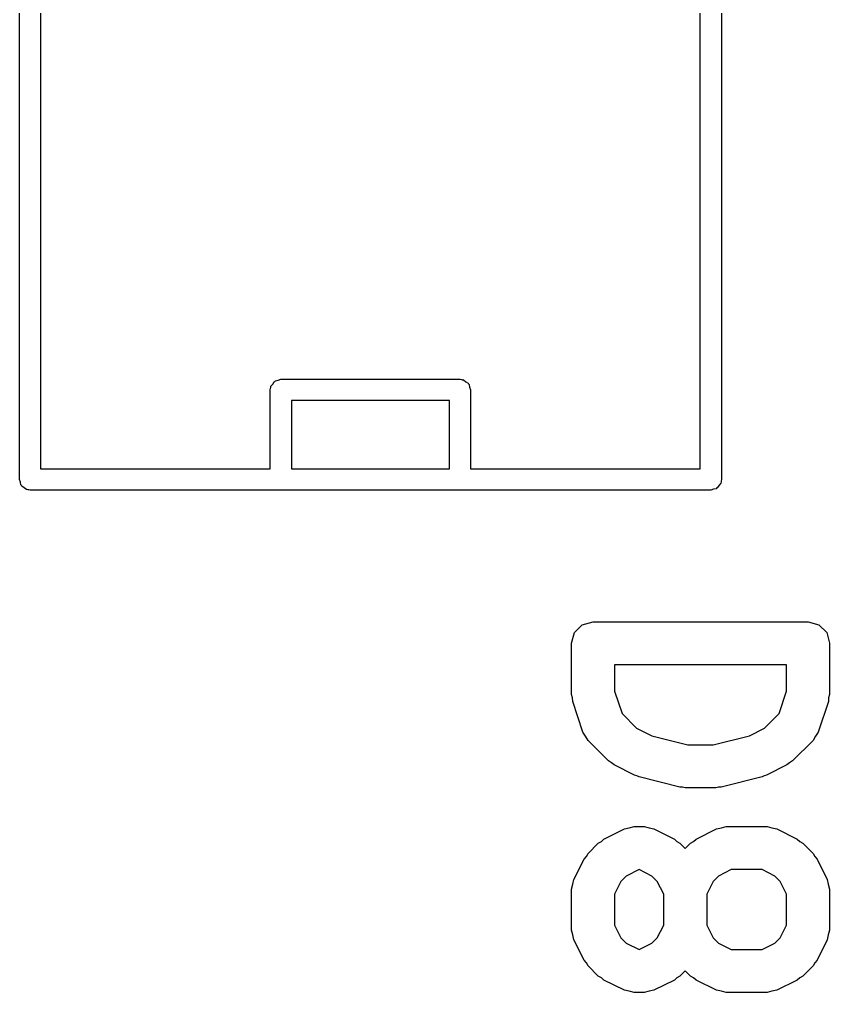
# Model space of a CAD drawing. Extents: x -0.05 to 2.03, y -0.06 to 1.31.
# Drawn here: x 0.927 to 1.1531, y 0.4669 to 0.7384 of the extents above; entities that cross this region are included whole.
import ezdxf

# ---------------------------------------------------------------- set-up
doc = ezdxf.new("R2010")
doc.units = 0
doc.header["$MEASUREMENT"] = 0
doc.layers.add('BLACK', color=7, linetype='CONTINUOUS')

msp = doc.modelspace()

# ---------------------------------------------------------------- linework, layer by layer
at = {"layer": 'BLACK', "linetype": 'CONTINUOUS'}
for p, q in [((0.92705, 0.61), (0.92705, 1.01)), ((1.12295, 1.01), (1.12295, 0.61)), ((0.93295, 1.00705), (0.93295, 0.61295)), ((1.11705, 0.61295), (1.11705, 1.00705)), ((0.99705, 0.635), (0.99711, 0.63538)), ((0.99709, 0.63551), (0.99716, 0.63563)), ((0.99711, 0.63538), (0.99709, 0.63551)), ((0.99716, 0.63563), (0.99723, 0.63601)), ((0.99723, 0.63601), (0.99772, 0.6366)), ((0.99772, 0.6366), (0.9981, 0.63726)), ((0.9981, 0.63726), (0.99835, 0.63735)), ((0.99835, 0.63735), (0.99852, 0.63756)), ((0.99852, 0.63756), (0.99928, 0.63769)), ((0.99928, 0.63769), (1, 0.63795)), ((1, 0.63795), (1.05, 0.63795)), ((1.05, 0.63795), (1.05038, 0.63789)), ((1.05038, 0.63789), (1.05051, 0.63791)), ((1.05051, 0.63791), (1.05063, 0.63784)), ((1.05063, 0.63784), (1.05101, 0.63777)), ((1.05101, 0.63777), (1.0516, 0.63728)), ((1.0516, 0.63728), (1.05226, 0.6369)), ((1.05226, 0.6369), (1.05235, 0.63665)), ((1.05235, 0.63665), (1.05256, 0.63648)), ((1.05256, 0.63648), (1.05269, 0.63572)), ((1.05269, 0.63572), (1.05295, 0.635)), ((0.99705, 0.61295), (0.99705, 0.635)), ((1.05295, 0.635), (1.05295, 0.61295)), ((1.00295, 0.63205), (1.00295, 0.61295)), ((1.04705, 0.63205), (1.00295, 0.63205)), ((1.04705, 0.61295), (1.04705, 0.63205)), ((0.93295, 0.61295), (0.99705, 0.61295)), ((1.00295, 0.61295), (1.04705, 0.61295)), ((1.05295, 0.61295), (1.11705, 0.61295)), ((0.92731, 0.60928), (0.92705, 0.61)), ((0.92744, 0.60852), (0.92731, 0.60928)), ((0.92765, 0.60835), (0.92744, 0.60852)), ((0.92774, 0.6081), (0.92765, 0.60835)), ((1.12228, 0.6084), (1.1219, 0.60774)), ((1.12277, 0.60899), (1.12228, 0.6084)), ((1.12284, 0.60937), (1.12277, 0.60899)), ((1.12291, 0.60949), (1.12284, 0.60937)), ((1.12295, 0.61), (1.12289, 0.60962)), ((1.12289, 0.60962), (1.12291, 0.60949)), ((0.9284, 0.60772), (0.92774, 0.6081)), ((0.92899, 0.60723), (0.9284, 0.60772)), ((0.92937, 0.60716), (0.92899, 0.60723)), ((0.92949, 0.60709), (0.92937, 0.60716)), ((0.92962, 0.60711), (0.92949, 0.60709)), ((0.93, 0.60705), (0.92962, 0.60711)), ((1.12, 0.60705), (0.93, 0.60705)), ((1.12072, 0.60731), (1.12, 0.60705)), ((1.12148, 0.60744), (1.12072, 0.60731)), ((1.12165, 0.60765), (1.12148, 0.60744)), ((1.1219, 0.60774), (1.12165, 0.60765)), ((1.08413, 0.56948), (1.08713, 0.57029)), ((1.08713, 0.57029), (1.14713, 0.57029)), ((1.14713, 0.57029), (1.15013, 0.56948)), ((1.08194, 0.56729), (1.08413, 0.56948)), ((1.15013, 0.56948), (1.15233, 0.56729)), ((1.08113, 0.56429), (1.08194, 0.56729)), ((1.15233, 0.56729), (1.15313, 0.56429)), ((1.08113, 0.55), (1.08113, 0.56429)), ((1.15313, 0.56429), (1.15313, 0.55)), ((1.14113, 0.55829), (1.09313, 0.55829)), ((1.09313, 0.55829), (1.09313, 0.55097)), ((1.14113, 0.55097), (1.14113, 0.55829)), ((1.08138, 0.54907), (1.08113, 0.55)), ((1.08144, 0.5481), (1.08138, 0.54907)), ((1.09313, 0.55097), (1.09523, 0.54467)), ((1.13903, 0.54467), (1.14113, 0.55097)), ((1.15288, 0.54907), (1.15283, 0.5481)), ((1.15313, 0.55), (1.15288, 0.54907)), ((1.0843, 0.53953), (1.08144, 0.5481)), ((1.15283, 0.5481), (1.14997, 0.53953)), ((1.09523, 0.54467), (1.09926, 0.54065)), ((1.13501, 0.54065), (1.13903, 0.54467)), ((1.09926, 0.54065), (1.10351, 0.53852)), ((1.13075, 0.53852), (1.13501, 0.54065)), ((1.08506, 0.53838), (1.0843, 0.53953)), ((1.08575, 0.53719), (1.08506, 0.53838)), ((1.10351, 0.53852), (1.11359, 0.536)), ((1.12068, 0.536), (1.13075, 0.53852)), ((1.14921, 0.53838), (1.14852, 0.53719)), ((1.14997, 0.53953), (1.14921, 0.53838)), ((1.09146, 0.53147), (1.08575, 0.53719)), ((1.11359, 0.536), (1.12068, 0.536)), ((1.14852, 0.53719), (1.1428, 0.53147)), ((1.0923, 0.53099), (1.09146, 0.53147)), ((1.09302, 0.53035), (1.0923, 0.53099)), ((1.09874, 0.52749), (1.09302, 0.53035)), ((1.14124, 0.53035), (1.13553, 0.52749)), ((1.14197, 0.53099), (1.14124, 0.53035)), ((1.1428, 0.53147), (1.14197, 0.53099)), ((1.09938, 0.52736), (1.09874, 0.52749)), ((1.09996, 0.52704), (1.09938, 0.52736)), ((1.11139, 0.52418), (1.09996, 0.52704)), ((1.1343, 0.52704), (1.12287, 0.52418)), ((1.13488, 0.52736), (1.1343, 0.52704)), ((1.13553, 0.52749), (1.13488, 0.52736)), ((1.11213, 0.52419), (1.11139, 0.52418)), ((1.11285, 0.524), (1.11213, 0.52419)), ((1.12142, 0.524), (1.11285, 0.524)), ((1.12213, 0.52419), (1.12142, 0.524)), ((1.12287, 0.52418), (1.12213, 0.52419)), ((1.09723, 0.51279), (1.09856, 0.51314)), ((1.09856, 0.51314), (1.10142, 0.51314)), ((1.10142, 0.51314), (1.10275, 0.51279)), ((1.12294, 0.51279), (1.12428, 0.51314)), ((1.12428, 0.51314), (1.1357, 0.51314)), ((1.1357, 0.51314), (1.13704, 0.51279)), ((1.09016, 0.50965), (1.09588, 0.51251)), ((1.09588, 0.51251), (1.09723, 0.51279)), ((1.10275, 0.51279), (1.1041, 0.51251)), ((1.1041, 0.51251), (1.10982, 0.50965)), ((1.11588, 0.50965), (1.12159, 0.51251)), ((1.12159, 0.51251), (1.12294, 0.51279)), ((1.13704, 0.51279), (1.13839, 0.51251)), ((1.13839, 0.51251), (1.1441, 0.50965)), ((1.08575, 0.50567), (1.0886, 0.50853)), ((1.0886, 0.50853), (1.08944, 0.50901)), ((1.08944, 0.50901), (1.09016, 0.50965)), ((1.10982, 0.50965), (1.11054, 0.50901)), ((1.11054, 0.50901), (1.11138, 0.50853)), ((1.11138, 0.50853), (1.11285, 0.50706)), ((1.11285, 0.50706), (1.11432, 0.50853)), ((1.11432, 0.50853), (1.11516, 0.50901)), ((1.11516, 0.50901), (1.11588, 0.50965)), ((1.1441, 0.50965), (1.14482, 0.50901)), ((1.14482, 0.50901), (1.14566, 0.50853)), ((1.14566, 0.50853), (1.14852, 0.50567)), ((1.08526, 0.50484), (1.08575, 0.50567)), ((1.14852, 0.50567), (1.149, 0.50484)), ((1.08177, 0.4984), (1.08462, 0.50411)), ((1.08462, 0.50411), (1.08526, 0.50484)), ((1.149, 0.50484), (1.14964, 0.50411)), ((1.14964, 0.50411), (1.1525, 0.4984)), ((1.09998, 0.50114), (1.0964, 0.49935)), ((1.1, 0.50114), (1.09998, 0.50114)), ((1.10358, 0.49935), (1.1, 0.50114)), ((1.12569, 0.50114), (1.12212, 0.49935)), ((1.13429, 0.50114), (1.12569, 0.50114)), ((1.13786, 0.49935), (1.13429, 0.50114)), ((1.08113, 0.49571), (1.08149, 0.49705)), ((1.08149, 0.49705), (1.08177, 0.4984)), ((1.09492, 0.49787), (1.09313, 0.4943)), ((1.0964, 0.49935), (1.09492, 0.49787)), ((1.10506, 0.49787), (1.10358, 0.49935)), ((1.10685, 0.4943), (1.10506, 0.49787)), ((1.12064, 0.49787), (1.11885, 0.4943)), ((1.12212, 0.49935), (1.12064, 0.49787)), ((1.13934, 0.49787), (1.13786, 0.49935)), ((1.14113, 0.4943), (1.13934, 0.49787)), ((1.1525, 0.4984), (1.15278, 0.49705)), ((1.15278, 0.49705), (1.15313, 0.49571)), ((1.08113, 0.48429), (1.08113, 0.49571)), ((1.09313, 0.4943), (1.09313, 0.4857)), ((1.10685, 0.4857), (1.10685, 0.4943)), ((1.11885, 0.4943), (1.11885, 0.4857)), ((1.14113, 0.4857), (1.14113, 0.4943)), ((1.15313, 0.49571), (1.15313, 0.48429)), ((1.08149, 0.48295), (1.08113, 0.48429)), ((1.09313, 0.4857), (1.09492, 0.48213)), ((1.10506, 0.48213), (1.10685, 0.4857)), ((1.11885, 0.4857), (1.12064, 0.48213)), ((1.13934, 0.48213), (1.14113, 0.4857)), ((1.15313, 0.48429), (1.15278, 0.48295)), ((1.08177, 0.4816), (1.08149, 0.48295)), ((1.08462, 0.47589), (1.08177, 0.4816)), ((1.09492, 0.48213), (1.0964, 0.48064)), ((1.0964, 0.48064), (1.09998, 0.47886)), ((1.1, 0.47886), (1.10358, 0.48064)), ((1.10358, 0.48064), (1.10506, 0.48213)), ((1.12064, 0.48213), (1.12212, 0.48064)), ((1.12212, 0.48064), (1.12569, 0.47886)), ((1.13429, 0.47886), (1.13786, 0.48064)), ((1.13786, 0.48064), (1.13934, 0.48213)), ((1.1525, 0.4816), (1.14964, 0.47589)), ((1.15278, 0.48295), (1.1525, 0.4816)), ((1.09998, 0.47886), (1.1, 0.47886)), ((1.12569, 0.47886), (1.13429, 0.47886)), ((1.08526, 0.47517), (1.08462, 0.47589)), ((1.08575, 0.47433), (1.08526, 0.47517)), ((1.149, 0.47517), (1.14852, 0.47433)), ((1.14964, 0.47589), (1.149, 0.47517)), ((1.0886, 0.47147), (1.08575, 0.47433)), ((1.11285, 0.47294), (1.11138, 0.47147)), ((1.11432, 0.47147), (1.11285, 0.47294)), ((1.14852, 0.47433), (1.14566, 0.47147)), ((1.08944, 0.47099), (1.0886, 0.47147)), ((1.09016, 0.47035), (1.08944, 0.47099)), ((1.09588, 0.46749), (1.09016, 0.47035)), ((1.10982, 0.47035), (1.1041, 0.46749)), ((1.11054, 0.47099), (1.10982, 0.47035)), ((1.11138, 0.47147), (1.11054, 0.47099)), ((1.11516, 0.47099), (1.11432, 0.47147)), ((1.11588, 0.47035), (1.11516, 0.47099)), ((1.12159, 0.46749), (1.11588, 0.47035)), ((1.1441, 0.47035), (1.13839, 0.46749)), ((1.14482, 0.47099), (1.1441, 0.47035)), ((1.14566, 0.47147), (1.14482, 0.47099)), ((1.09723, 0.46721), (1.09588, 0.46749)), ((1.09856, 0.46686), (1.09723, 0.46721)), ((1.10275, 0.46721), (1.10142, 0.46686)), ((1.1041, 0.46749), (1.10275, 0.46721)), ((1.12294, 0.46721), (1.12159, 0.46749)), ((1.12428, 0.46686), (1.12294, 0.46721)), ((1.13704, 0.46721), (1.1357, 0.46686)), ((1.13839, 0.46749), (1.13704, 0.46721)), ((1.10142, 0.46686), (1.09856, 0.46686)), ((1.1357, 0.46686), (1.12428, 0.46686))]:
    msp.add_line(p, q, dxfattribs=at)

doc.saveas('drawing.dxf')
